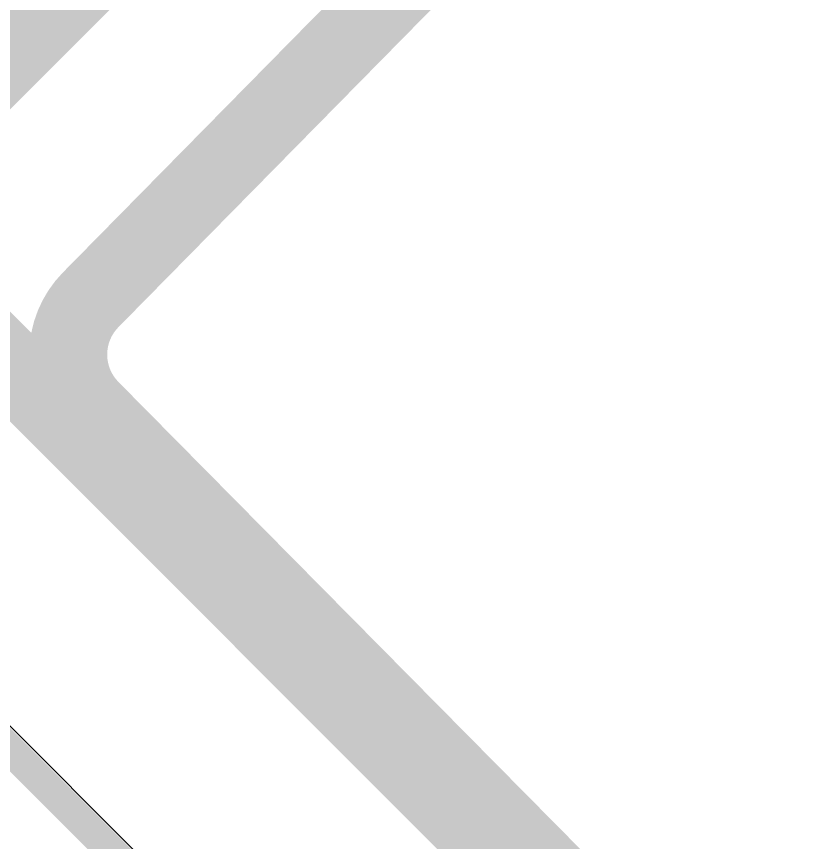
# Model space of a CAD drawing. Header units: inches. Extents: x -176 to 148, y -32 to 86.
# Drawn here: x -10.866 to -8.32, y -19.79 to -17.098 of the extents above; entities that cross this region are included whole.
import ezdxf

# ---------------------------------------------------------------- set-up
doc = ezdxf.new("R2010")
doc.units = ezdxf.units.IN
for name, color, linetype in [('Board Shape', 56, 'Continuous'), ('Bottom Layer', 5, 'Continuous'), ('Top 3D Body', 216, 'Continuous'), ('Top Layer', 1, 'Continuous')]:
    doc.layers.add(name, color=color, linetype=linetype)

# ---------------------------------------------------------------- blocks, each defined once
blk = doc.blocks.new('CHERRY_CPG151101S11_361')
at = {"layer": 'Top 3D Body'}
for points in [[(10.16, -5.715, 0.254, 0.254, 0), (10.16, 13.335, 0.254, 0.254, 0)], [(10.16, -5.715, 0.254, 0.254, 0), (-8.89, -5.715, 0.254, 0.254, 0)]]:
    blk.add_lwpolyline(points, format="xyseb", dxfattribs=at)

msp = doc.modelspace()

# ---------------------------------------------------------------- linework, layer by layer
at = {"layer": 'Board Shape'}
msp.add_lwpolyline([(-12.2093, -18.1646, 0.1, 0.1, 0), (1.6474, -32.0213, 0.1, 0.1, 0)], format="xyseb", dxfattribs=at)
msp.add_lwpolyline([(-12.2093, -18.1646, 0.1, 0.1, 0), (1.6474, -32.0213, 0.1, 0.1, 0)], format="xyseb", dxfattribs=at)
msp.add_lwpolyline([(-12.2093, -18.1646, 0.1, 0.1, 0), (1.6474, -32.0213, 0.1, 0.1, 0)], format="xyseb", dxfattribs=at)
msp.add_lwpolyline([(-12.2093, -18.1646, 0.1, 0.1, 0), (1.6474, -32.0213, 0.1, 0.1, 0)], format="xyseb", dxfattribs=at)
msp.add_lwpolyline([(-12.2093, -18.1646, 0.1, 0.1, 0), (1.6474, -32.0213, 0.1, 0.1, 0)], format="xyseb", dxfattribs=at)
at = {"layer": 'Bottom Layer'}
for points in [[(-10.6241, -18.0214, 0.254, 0.254, 0), (2.5372, -4.657, 0.254, 0.254, 0)], [(-10.6237, -18.3782, 0.254, 0.254, -0.409491), (-10.6246, -18.0219, 0.254, 0.254, 0)], [(-10.6246, -18.0219, 0.254, 0.254, 0), (-10.6241, -18.0214, 0.254, 0.254, 0)], [(-10.6237, -18.3782, 0.254, 0.254, 0), (-2.2978, -26.7978, 0.254, 0.254, 0)]]:
    msp.add_lwpolyline(points, format="xyseb", dxfattribs=at)
for points in [[(-10.6881, -18.0219, 0.127, 0.127, 1), (-10.5611, -18.0219, 0.127, 0.127, 1)], [(-10.6881, -18.0219, 0.127, 0.127, 1), (-10.5611, -18.0219, 0.127, 0.127, 1)], [(-10.6876, -18.0214, 0.127, 0.127, 1), (-10.5606, -18.0214, 0.127, 0.127, 1)], [(-10.6876, -18.0214, 0.127, 0.127, 1), (-10.5606, -18.0214, 0.127, 0.127, 1)], [(-10.6872, -18.3782, 0.127, 0.127, 1), (-10.5602, -18.3782, 0.127, 0.127, 1)], [(-10.6872, -18.3782, 0.127, 0.127, 1), (-10.5602, -18.3782, 0.127, 0.127, 1)]]:
    msp.add_lwpolyline(points, format="xyseb", close=True, dxfattribs=at)
at = {"layer": 'Top Layer'}
msp.add_line((1.6853, -31.9828), (-12.1793, -18.1179), dxfattribs=at)

# ---------------------------------------------------------------- block references
at = {"rotation": 225}
msp.add_blockref('CHERRY_CPG151101S11_361', (-0.1701, -14.5869), dxfattribs=at)

doc.saveas('drawing.dxf')
